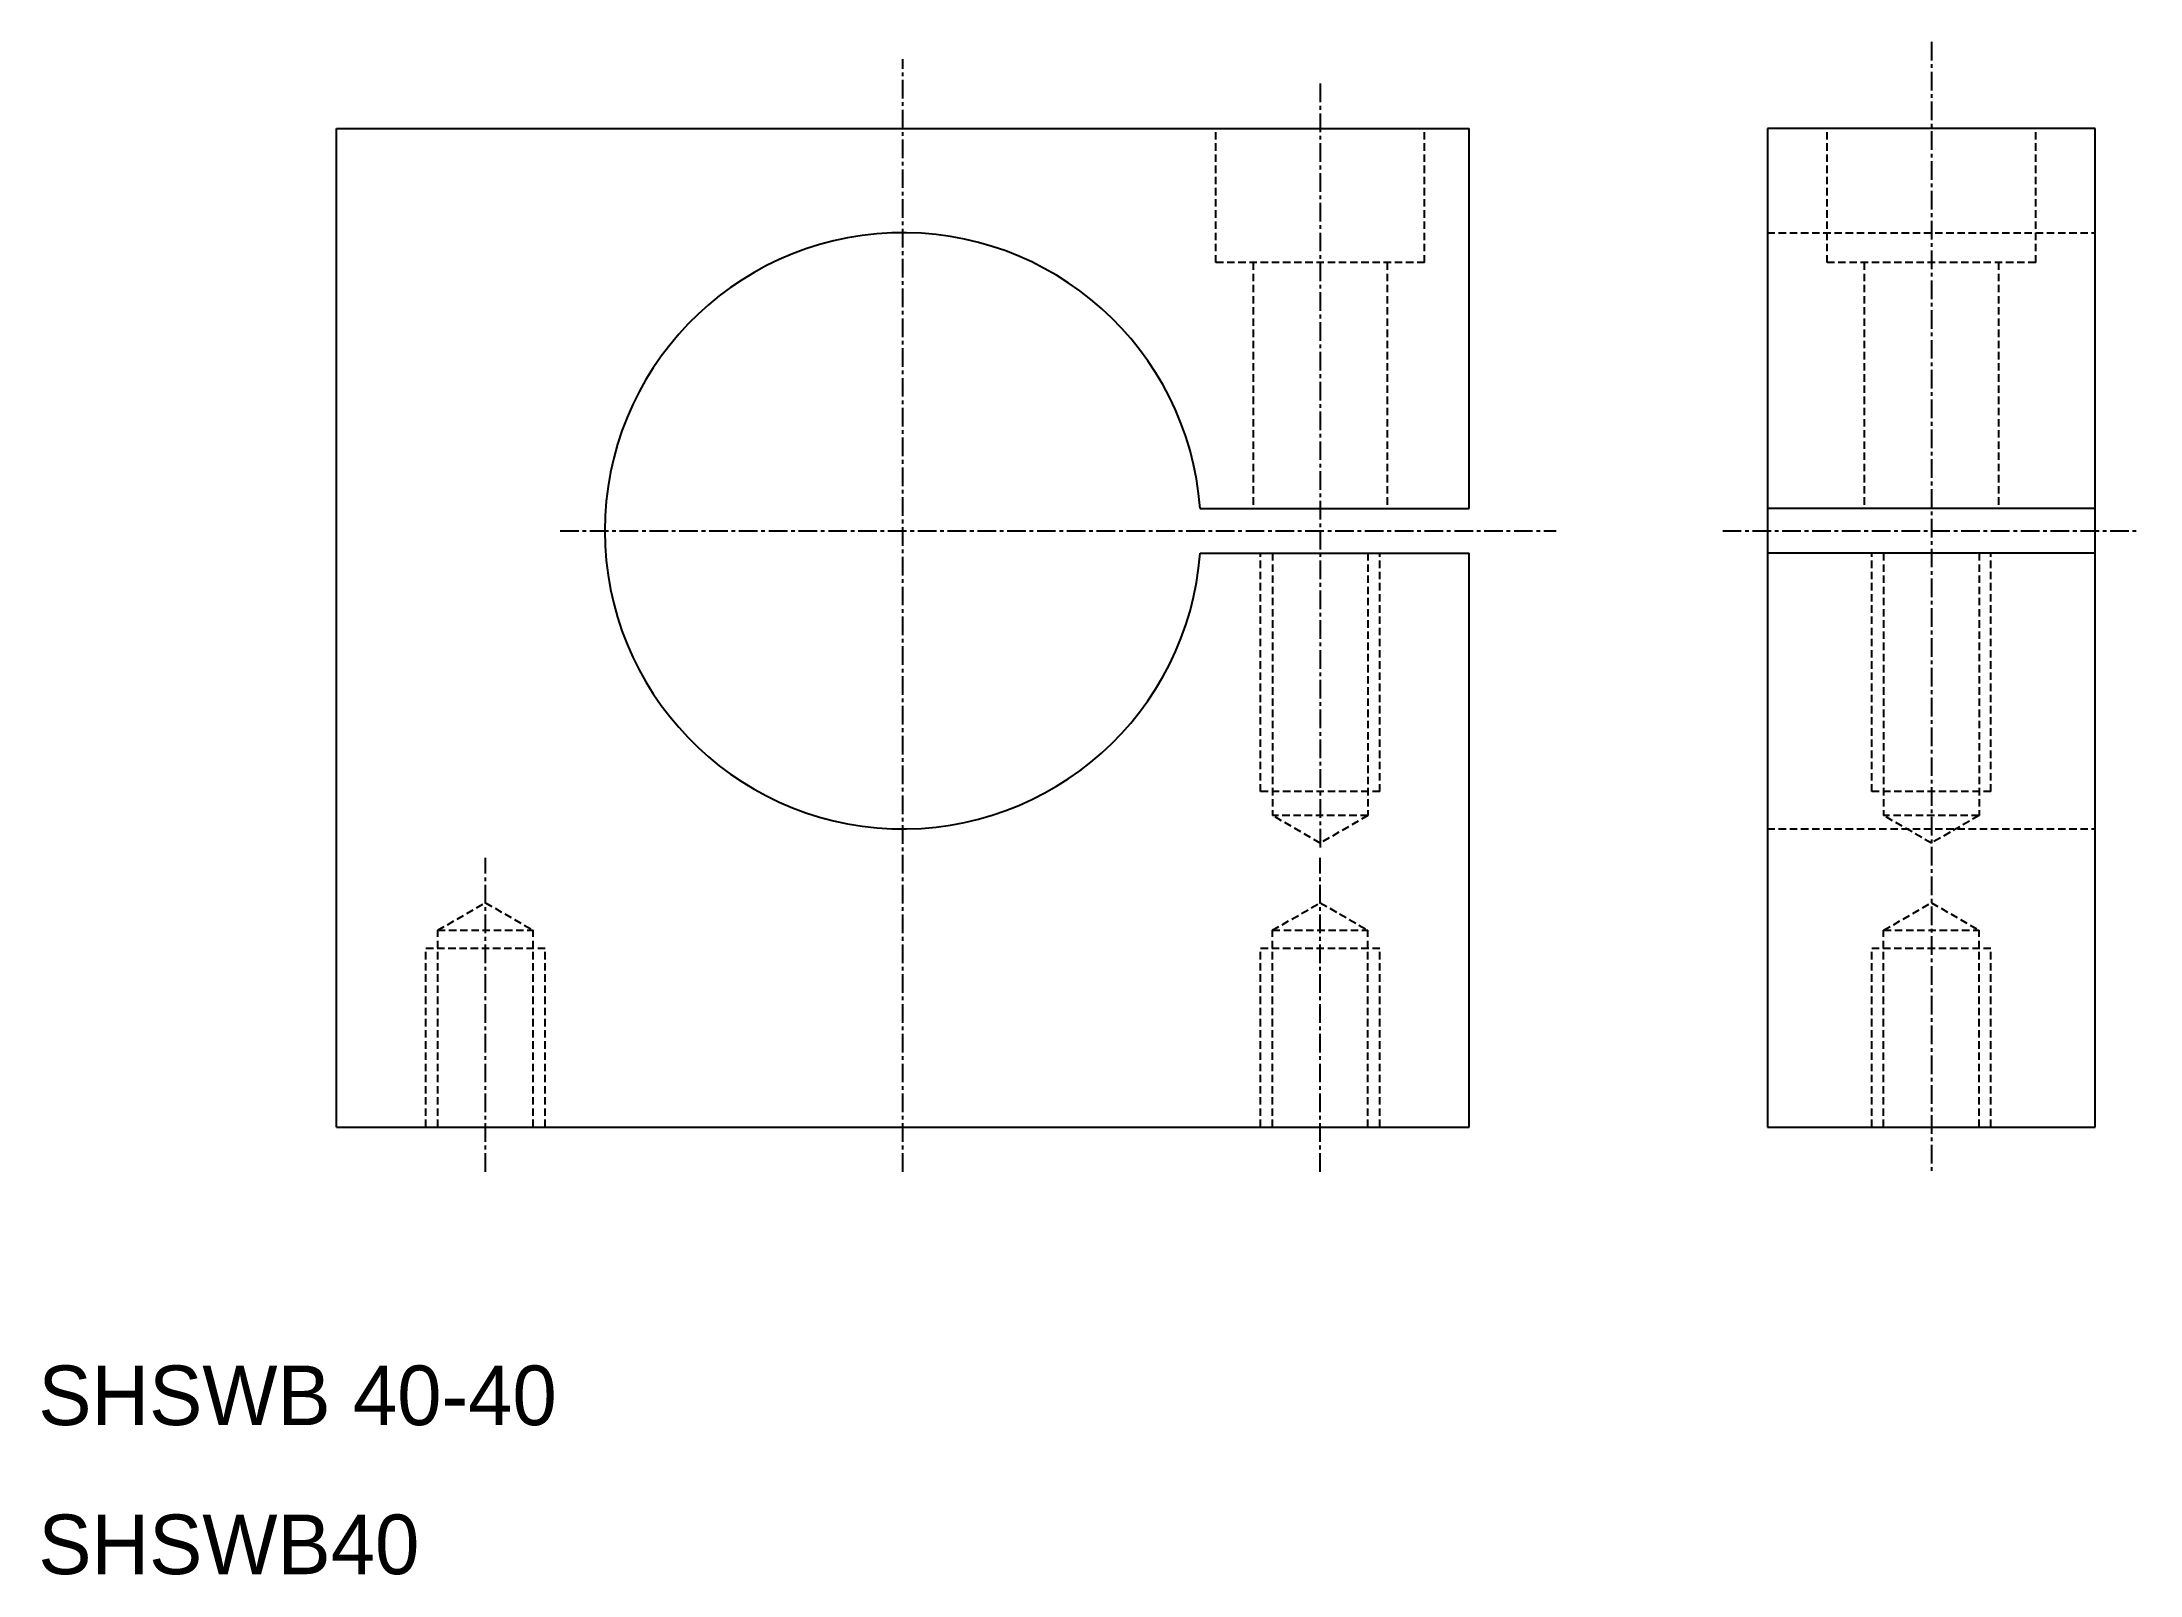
# Model space of a CAD drawing. Extents: x 10 to 151, y 10 to 113.
import ezdxf

# ---------------------------------------------------------------- set-up
doc = ezdxf.new("R2010")
doc.units = 0
doc.linetypes.add('CENTER', pattern=[2, 1.25, -0.25, 0.25, -0.25])
doc.linetypes.add('DASHED', pattern=[0.75, 0.5, -0.25])
doc.layers.get('0').update_dxf_attribs({"linetype": 'CONTINUOUS'})
doc.layers.add('CENTER', color=1, linetype='CENTER')

msp = doc.modelspace()

# ---------------------------------------------------------------- linework, layer by layer
at = {"color": 7, "linetype": 'CONTINUOUS'}
for p, q in [((30, 40), (30, 107)), ((30, 107), (106, 107)), ((106, 81.5), (106, 107)), ((126, 107), (126, 40)), ((148, 107), (126, 107)), ((148, 40), (148, 107)), ((87.94, 81.5), (106, 81.5)), ((148, 81.5), (126, 81.5)), ((87.94, 78.5), (106, 78.5)), ((106, 40), (106, 78.5)), ((148, 78.5), (126, 78.5)), ((30, 40), (106, 40)), ((126, 40), (148, 40))]:
    msp.add_line(p, q, dxfattribs=at)
at = {"color": 3, "linetype": 'DASHED'}
for p, q in [((89, 98), (89, 107)), ((103, 98), (103, 107)), ((130, 98), (130, 107)), ((144, 98), (144, 107)), ((126, 100), (148, 100)), ((103, 98), (89, 98)), ((91.5, 98), (91.5, 81.5)), ((100.5, 98), (100.5, 81.5)), ((144, 98), (130, 98)), ((132.5, 98), (132.5, 81.5)), ((141.5, 98), (141.5, 81.5)), ((92, 62.5), (92, 78.5)), ((92.8, 78.5), (92.8, 60.9)), ((99.2, 78.5), (99.2, 60.9)), ((100, 62.5), (100, 78.5)), ((133, 62.5), (133, 78.5)), ((133.8, 78.5), (133.8, 60.9)), ((140.2, 78.5), (140.2, 60.9)), ((141, 62.5), (141, 78.5)), ((100, 62.5), (92, 62.5)), ((141, 62.5), (133, 62.5)), ((99.2, 60.9), (92.8, 60.9)), ((96, 59.05), (92.8, 60.9)), ((99.2, 60.9), (96, 59.05)), ((140.2, 60.9), (133.8, 60.9)), ((137, 59.05), (133.8, 60.9)), ((140.2, 60.9), (137, 59.05)), ((126, 60), (148, 60)), ((36.8, 53.2), (40, 55.05)), ((40, 55.05), (43.2, 53.2)), ((92.8, 53.2), (96, 55.05)), ((96, 55.05), (99.2, 53.2)), ((133.8, 53.2), (137, 55.05)), ((137, 55.05), (140.2, 53.2)), ((36.8, 40), (36.8, 53.2)), ((36.8, 53.2), (43.2, 53.2)), ((43.2, 40), (43.2, 53.2)), ((92.8, 40), (92.8, 53.2)), ((92.8, 53.2), (99.2, 53.2)), ((99.2, 40), (99.2, 53.2)), ((133.8, 40), (133.8, 53.2)), ((133.8, 53.2), (140.2, 53.2)), ((140.2, 40), (140.2, 53.2)), ((36, 40), (36, 52)), ((36, 52), (44, 52)), ((44, 40), (44, 52)), ((92, 40), (92, 52)), ((92, 52), (100, 52)), ((100, 40), (100, 52)), ((133, 40), (133, 52)), ((133, 52), (141, 52)), ((141, 40), (141, 52))]:
    msp.add_line(p, q, dxfattribs=at)
at = {"color": 7, "linetype": 'CONTINUOUS'}
msp.add_arc((68, 80), 20, 4.3012, 355.6988, dxfattribs=at)
at = {"layer": 'CENTER', "color": 1, "linetype": 'CENTER'}
for p, q in [((137, 112.8), (137, 37)), ((68, 37), (68, 111.65)), ((96, 110), (96, 58.5)), ((45, 80), (111.84, 80)), ((123, 80), (151, 80)), ((40, 37), (40, 58.05)), ((96, 37), (96, 58.05))]:
    msp.add_line(p, q, dxfattribs=at)

# ---------------------------------------------------------------- texts
at = {"color": 7, "linetype": 'CONTINUOUS'}
for s, p in [('SHSWB 40-40', (10, 20)), ('SHSWB40', (10, 10))]:
    msp.add_text(s, height=4, dxfattribs=at).set_placement(p)

doc.saveas('drawing.dxf')
